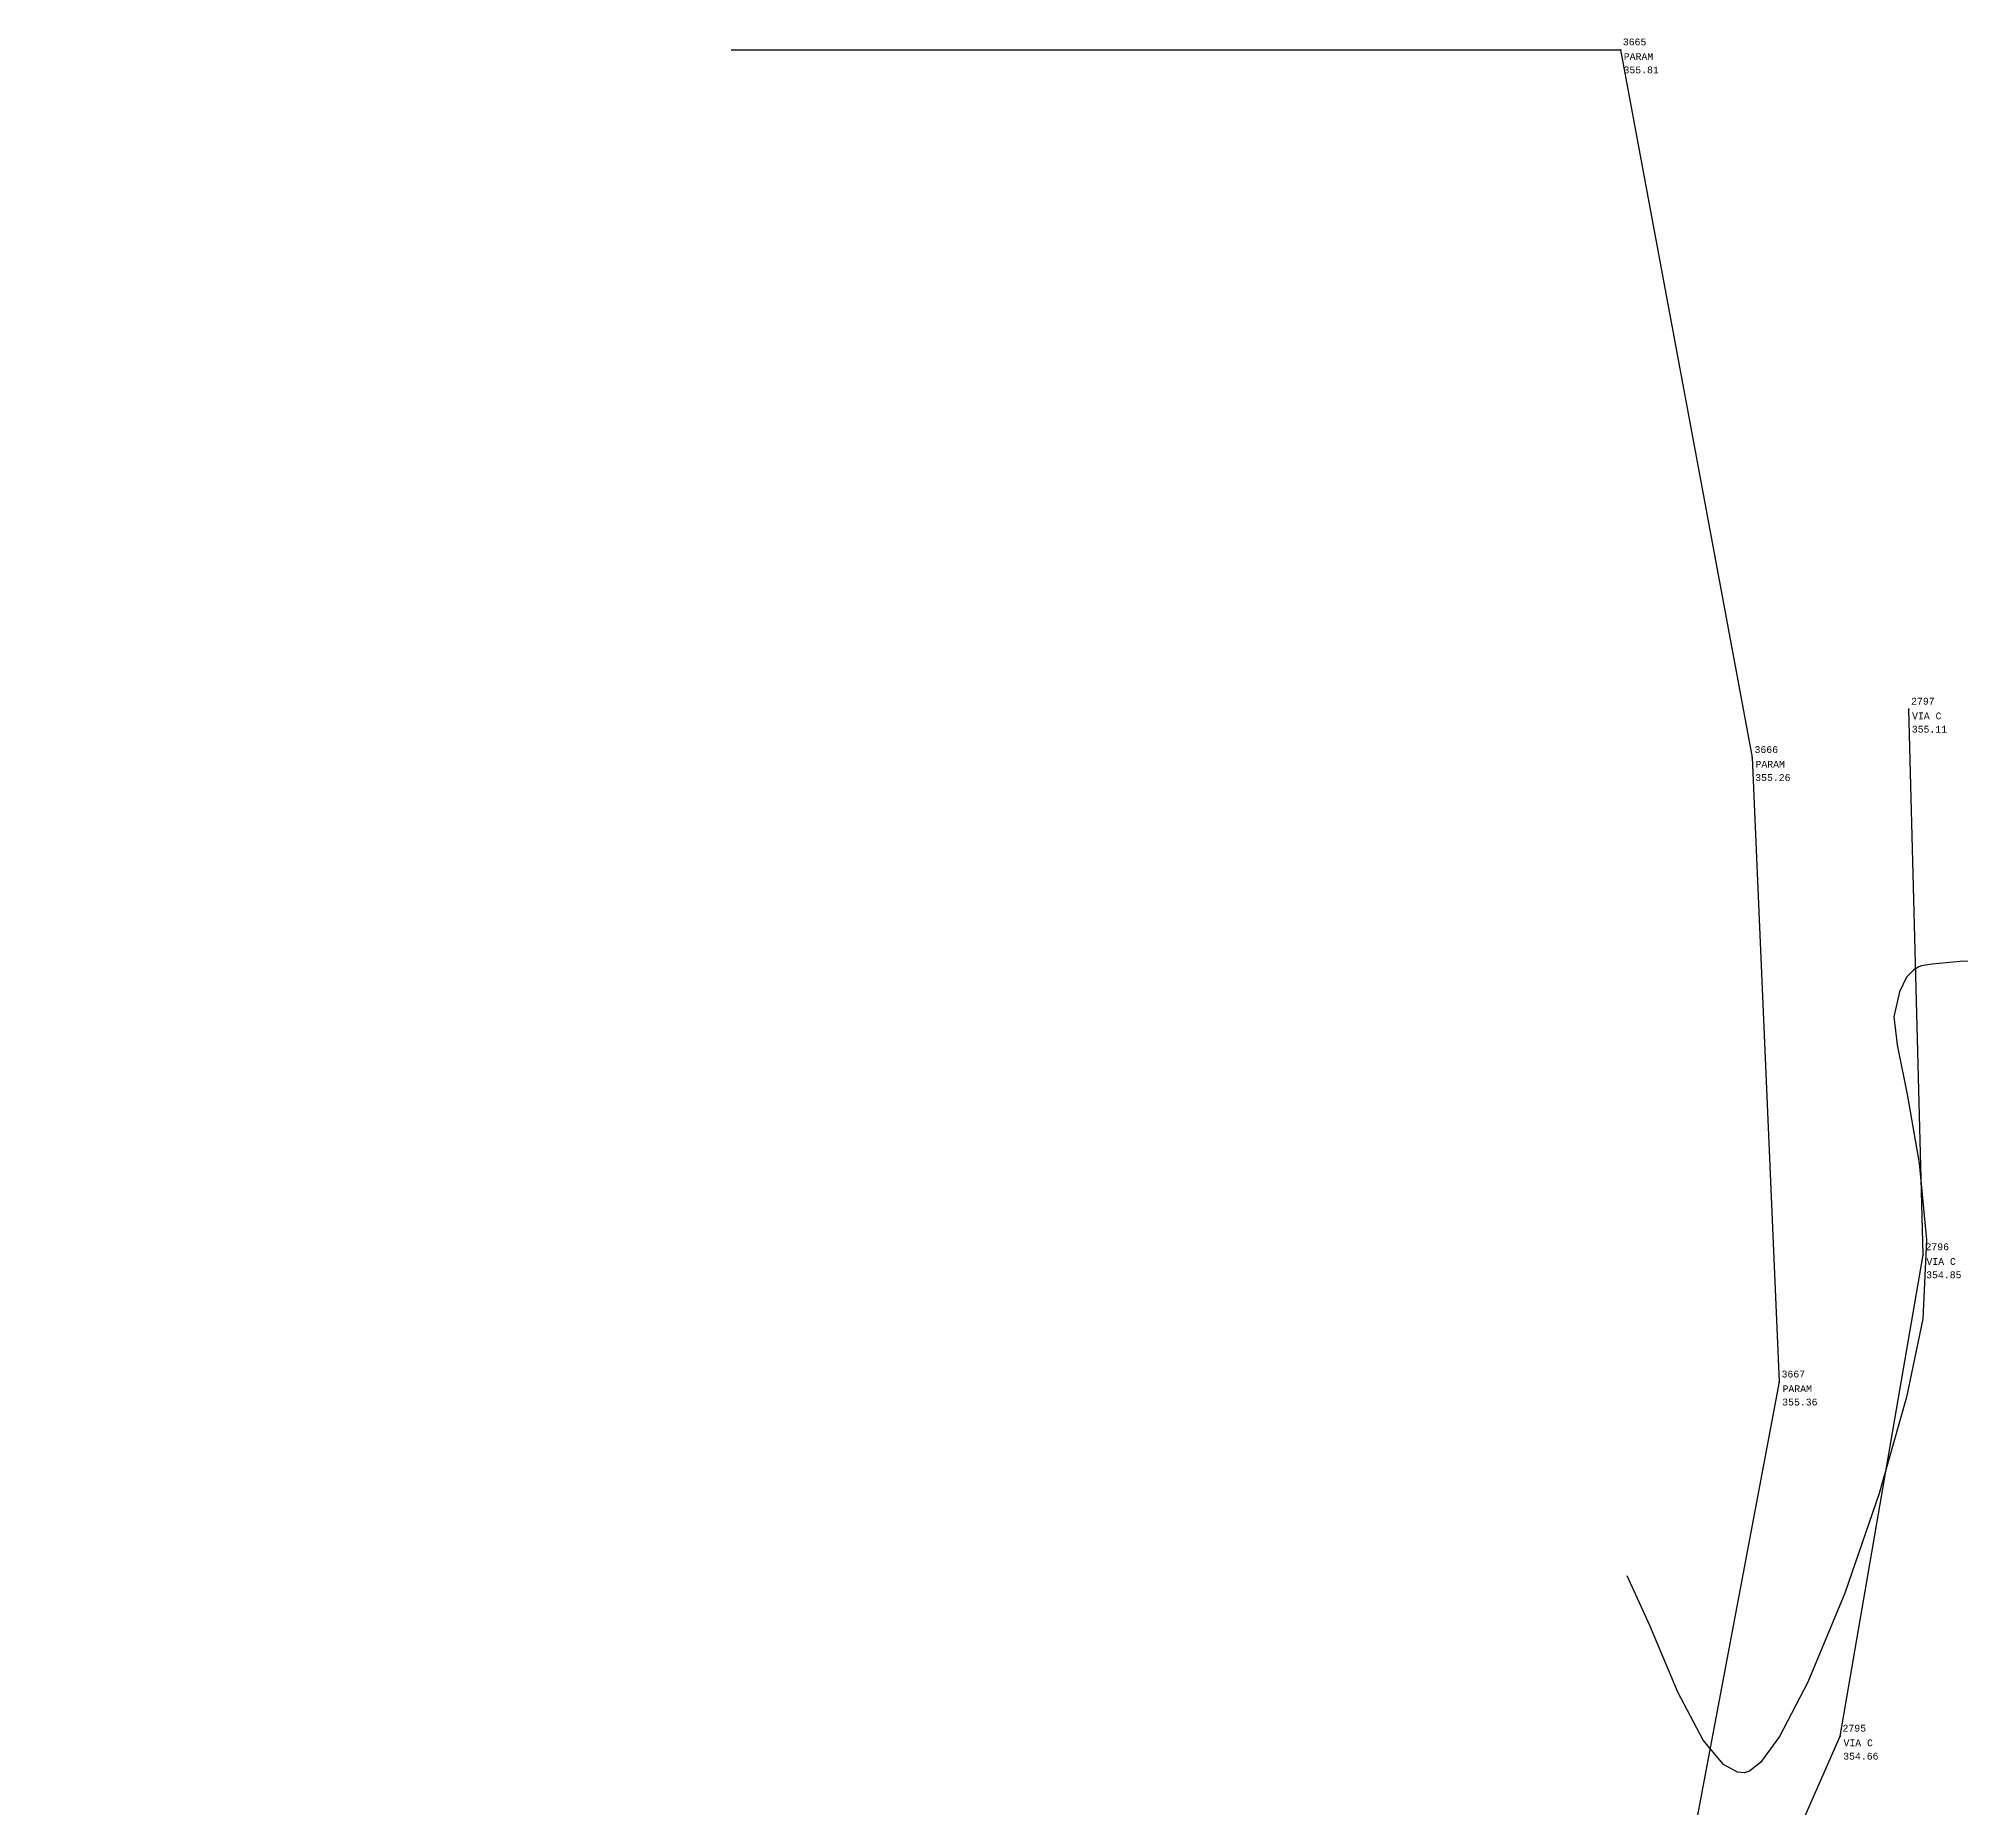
# Model space of a CAD drawing. Header units: metres. Extents: x 5050628 to 5051715, y 2427226 to 2427693.
# Drawn here: x 5051662.96 to 5051677.12, y 2427679.92 to 2427692.95 of the extents above; entities that cross this region are included whole.
import ezdxf
from ezdxf.enums import TextEntityAlignment as Align

# ---------------------------------------------------------------- set-up
doc = ezdxf.new("R2010")
doc.units = ezdxf.units.M
for name, color, linetype in [('C-TOPO-MINR-N', 11, 'Continuous'), ('CVL_PUNTO', 2, 'Continuous'), ('CVL_PUNTO_COR', 2, 'Continuous'), ('CVL_PUNTO_NUM', 2, 'Continuous'), ('Paramento', 7, 'Continuous'), ('Via Concreto', 252, 'Continuous')]:
    doc.layers.add(name, color=color, linetype=linetype)
doc.styles.add('MONOTXT4', font='monotxt4.shx')

msp = doc.modelspace()

# ---------------------------------------------------------------- linework, layer by layer
at = {"layer": 'C-TOPO-MINR-N', "color": 32, "linetype": 'Continuous', "lineweight": -3}
msp.add_polyline3d([(5051677.519, 2427686.169, 355.966), (5051677.112, 2427686.158, 355.966), (5051676.906, 2427686.14, 355.966), (5051676.827, 2427686.126, 355.966), (5051676.807, 2427686.119, 355.966), (5051676.771, 2427686.098, 355.966), (5051676.716, 2427686.044, 355.966), (5051676.664, 2427685.936, 355.966), (5051676.623, 2427685.751, 355.966), (5051676.646, 2427685.545, 355.966), (5051676.723, 2427685.168, 355.966), (5051676.81, 2427684.673, 355.966), (5051676.863, 2427684.109, 355.966), (5051676.837, 2427683.527, 355.966), (5051676.717, 2427682.95, 355.966), (5051676.514, 2427682.243, 355.966), (5051676.261, 2427681.509, 355.966), (5051675.989, 2427680.853, 355.966), (5051675.781, 2427680.453, 355.966), (5051675.641, 2427680.261, 355.966), (5051675.559, 2427680.197, 355.966), (5051675.523, 2427680.186, 355.966), (5051675.471, 2427680.191, 355.966), (5051675.368, 2427680.246, 355.966), (5051675.218, 2427680.426, 355.966), (5051675.032, 2427680.779, 355.966), (5051674.826, 2427681.269, 355.966), (5051674.66, 2427681.635, 355.966)], dxfattribs=at)
at = {"layer": 'CVL_PUNTO', "color": 4}
for p in [(5051674.609, 2427692.871, 356.272), (5051674.609, 2427692.871, 356.272), (5051676.732, 2427688.017, 355.572), (5051676.732, 2427688.017, 355.572), (5051675.579, 2427687.661, 355.729), (5051675.579, 2427687.661, 355.729), (5051676.838, 2427684, 355.315), (5051676.838, 2427684, 355.315), (5051675.778, 2427683.063, 355.823), (5051675.778, 2427683.063, 355.823), (5051676.227, 2427680.456, 355.123), (5051676.227, 2427680.456, 355.123)]:
    msp.add_point(p, dxfattribs=at)
at = {"layer": 'Paramento', "elevation": 356.272, "flags": 128}
msp.add_lwpolyline([(5051668.06, 2427692.871), (5051674.609, 2427692.871), (5051675.579, 2427687.661), (5051675.778, 2427683.063), (5051674.686, 2427677.269), (5051671.722, 2427672.416), (5051671.422, 2427672.071), (5051666.238, 2427672.391)], dxfattribs=at)
at = {"layer": 'Via Concreto'}
msp.add_polyline3d([(5051662.959, 2427665.636, 354.373), (5051669.767, 2427668.803, 354.39), (5051671.422, 2427671.613, 354.573), (5051674.32, 2427676.118, 354.923), (5051676.227, 2427680.456, 355.123), (5051676.838, 2427684, 355.315), (5051676.732, 2427688.017, 355.572)], dxfattribs=at)

# ---------------------------------------------------------------- texts
at = {"layer": 'CVL_PUNTO_COR', "color": 4, "style": 'MONOTXT4'}
for s, p in [('355.81', (5051674.632, 2427692.748, 356.272)), ('355.11', (5051676.755, 2427687.894, 355.572)), ('355.26', (5051675.602, 2427687.538, 355.729)), ('354.85', (5051676.861, 2427683.877, 355.315)), ('355.36', (5051675.801, 2427682.94, 355.823)), ('354.66', (5051676.25, 2427680.333, 355.123))]:
    msp.add_text(s, height=0.05, dxfattribs=at).set_placement(p, align=Align.TOP_LEFT)
at = {"layer": 'CVL_PUNTO_NUM', "color": 4, "style": 'MONOTXT4'}
for s, p in [('3665', (5051674.627, 2427692.889, 356.272)), ('2797', (5051676.75, 2427688.035, 355.572)), ('3666', (5051675.597, 2427687.679, 355.729)), ('2796', (5051676.856, 2427684.018, 355.315)), ('3667', (5051675.796, 2427683.081, 355.823)), ('2795', (5051676.245, 2427680.474, 355.123))]:
    msp.add_text(s, height=0.05, dxfattribs=at).set_placement(p, align=Align.BOTTOM_LEFT)
for s, p in [('PARAM', (5051674.634, 2427692.846, 356.272)), ('VIA C', (5051676.757, 2427687.992, 355.572)), ('PARAM', (5051675.604, 2427687.636, 355.729)), ('VIA C', (5051676.863, 2427683.975, 355.315)), ('PARAM', (5051675.803, 2427683.038, 355.823)), ('VIA C', (5051676.252, 2427680.431, 355.123))]:
    msp.add_text(s, height=0.05, dxfattribs=at).set_placement(p, align=Align.TOP_LEFT)

doc.saveas('drawing.dxf')
